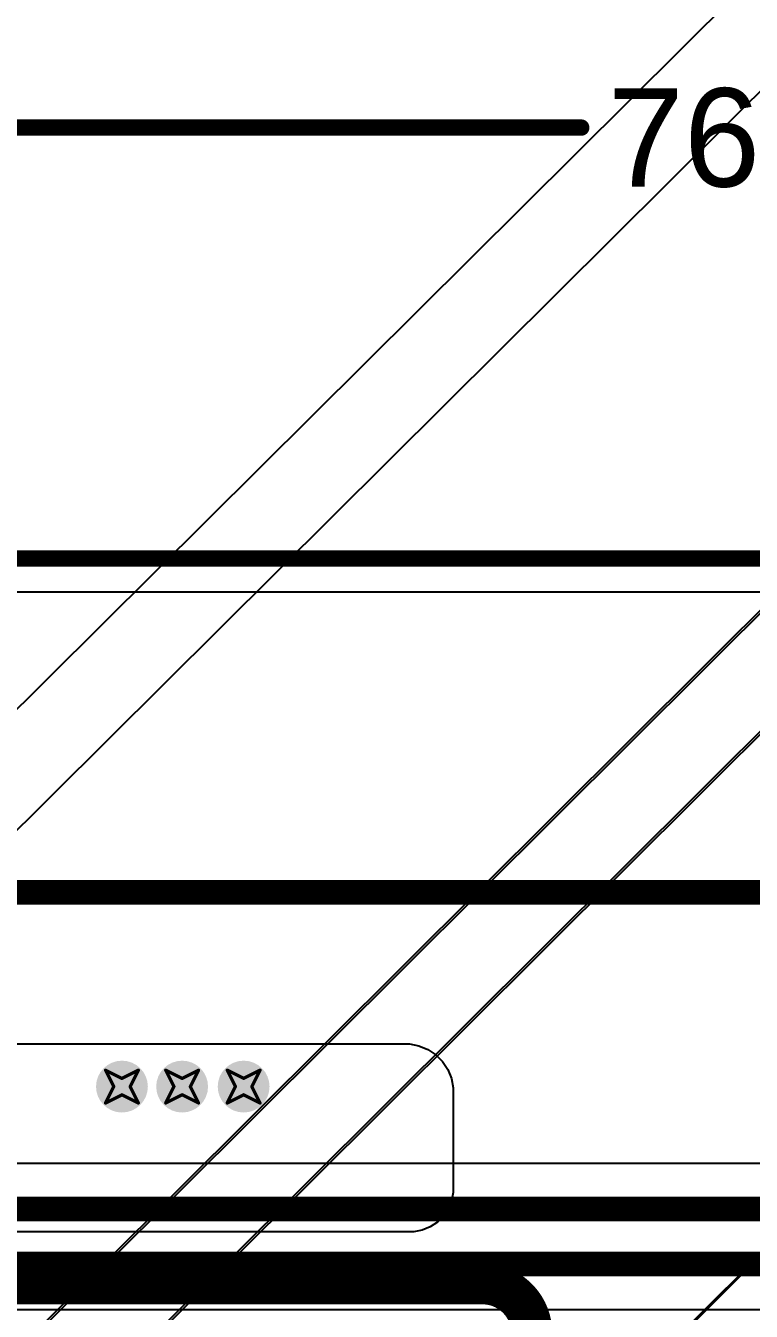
# Model space of a CAD drawing. Header units: inches. Extents: x 0 to 213, y 0 to 212.
# Drawn here: x 0.938 to 1.38, y 1.588 to 2.372 of the extents above; entities that cross this region are included whole.
import ezdxf

# ---------------------------------------------------------------- set-up
doc = ezdxf.new("R2010")
doc.units = ezdxf.units.IN
doc.header["$MEASUREMENT"] = 0
for name, color, linetype in [('Board Outline', 216, 'Continuous'), ('Bottom Layer', 5, 'Continuous'), ('Bottom Solder', 6, 'Continuous'), ('Dimension', 6, 'Continuous'), ('Drill Drawing', 1, 'Continuous'), ('Top Layer', 1, 'Continuous'), ('Top Solder', 216, 'Continuous'), ('Via Holes', 16, 'Continuous')]:
    doc.layers.add(name, color=color, linetype=linetype)
doc.styles.add('Arial', font='', dxfattribs={"height": 0.2})
doc.styles.get('Arial').set_extended_font_data('Arial')

# ---------------------------------------------------------------- blocks, each defined once
blk = doc.blocks.new('5050_LED_57')
at = {"layer": 'Top Solder'}
blk.add_line((0.0156, -0.09023), (-211.99904, -211.48777), dxfattribs=at)
blk = doc.blocks.new('5050_LED_58')
at = {"layer": 'Top Solder'}
blk.add_line((0.0156, -0.09023), (-211.60534, -211.09407), dxfattribs=at)
blk = doc.blocks.new('5050_LED_59')
at = {"layer": 'Top Solder'}
for p in [(0.0156, -0.09023), (-0.05874, -0.09026)]:
    blk.add_line(p, (-211.99904, -211.09407), dxfattribs=at)
blk = doc.blocks.new('5050_LED_60')
at = {"layer": 'Top Solder'}
for p in [(0.0156, -0.09023), (-0.05874, -0.09026)]:
    blk.add_line(p, (-211.60534, -210.70036), dxfattribs=at)
blk = doc.blocks.new('5050_LED_61')
at = {"layer": 'Top Solder'}
for p in [(0.0156, -0.09023), (-0.05874, -0.09026)]:
    blk.add_line(p, (-211.99904, -210.70036), dxfattribs=at)

msp = doc.modelspace()

# ---------------------------------------------------------------- hatches: boundary and pattern name
at = {"layer": 'Bottom Layer'}
h = msp.add_hatch(color=5, dxfattribs=at)
edge = h.paths.add_edge_path()
edge.add_arc((0.99635, 1.7251), 0.01181, 0, 360)
h = msp.add_hatch(color=5, dxfattribs=at)
edge = h.paths.add_edge_path()
edge.add_arc((1.03306, 1.7251), 0.01181, 0, 360)
h = msp.add_hatch(color=5, dxfattribs=at)
edge = h.paths.add_edge_path()
edge.add_arc((1.07059, 1.7251), 0.01181, 0, 360)
at = {"layer": 'Bottom Solder'}
h = msp.add_hatch(color=6, dxfattribs=at)
edge = h.paths.add_edge_path()
edge.add_arc((0.99635, 1.7251), 0.01581, 0, 360)
h = msp.add_hatch(color=6, dxfattribs=at)
edge = h.paths.add_edge_path()
edge.add_arc((1.03306, 1.7251), 0.01581, 0, 360)
h = msp.add_hatch(color=6, dxfattribs=at)
edge = h.paths.add_edge_path()
edge.add_arc((1.07059, 1.7251), 0.01581, 0, 360)
at = {"layer": 'Top Layer'}
h = msp.add_hatch(color=1, dxfattribs=at)
edge = h.paths.add_edge_path()
edge.add_arc((0.99635, 1.7251), 0.01181, 0, 360)
h = msp.add_hatch(color=1, dxfattribs=at)
edge = h.paths.add_edge_path()
edge.add_arc((1.03306, 1.7251), 0.01181, 0, 360)
h = msp.add_hatch(color=1, dxfattribs=at)
edge = h.paths.add_edge_path()
edge.add_arc((1.07059, 1.7251), 0.01181, 0, 360)
at = {"layer": 'Top Solder'}
h = msp.add_hatch(color=216, dxfattribs=at)
edge = h.paths.add_edge_path()
edge.add_arc((0.99635, 1.7251), 0.01581, 0, 360)
h = msp.add_hatch(color=216, dxfattribs=at)
edge = h.paths.add_edge_path()
edge.add_arc((1.03306, 1.7251), 0.01581, 0, 360)
h = msp.add_hatch(color=216, dxfattribs=at)
edge = h.paths.add_edge_path()
edge.add_arc((1.07059, 1.7251), 0.01581, 0, 360)
at = {"layer": 'Via Holes'}
h = msp.add_hatch(color=7, dxfattribs=at)
edge = h.paths.add_edge_path()
edge.add_arc((0.99635, 1.7251), 0.00591, 0, 360)
h = msp.add_hatch(color=7, dxfattribs=at)
edge = h.paths.add_edge_path()
edge.add_arc((1.03306, 1.7251), 0.00591, 0, 360)
h = msp.add_hatch(color=7, dxfattribs=at)
edge = h.paths.add_edge_path()
edge.add_arc((1.07059, 1.7251), 0.00591, 0, 360)

# ---------------------------------------------------------------- linework, layer by layer
at = {"layer": 'Board Outline', "const_width": 0.01}
msp.add_lwpolyline([(0, 2.04724), (3.00697, 2.04724)], dxfattribs=at)
at = {"layer": 'Bottom Layer'}
for p, q in [((0.74691, 2.02685), (1.72376, 2.02685)), ((2.84766, 1.67819), (0.89763, 1.67819)), ((0.85396, 1.58912), (1.83097, 1.58912))]:
    msp.add_line(p, q, dxfattribs=at)
at = {"layer": 'Bottom Layer', "const_width": 0.015}
for points in [[(0.89763, 1.65045), (2.84766, 1.65045)], [(0.85396, 1.61686), (2.7917, 1.61686)]]:
    msp.add_lwpolyline(points, dxfattribs=at)
at = {"layer": 'Dimension', "const_width": 0.01}
msp.add_lwpolyline([(0, 2.31), (1.27655, 2.31)], dxfattribs=at)
at = {"layer": 'Dimension', "const_width": 0.005}
msp.add_lwpolyline([(1.27405, 2.31, 1), (1.27905, 2.31, 1)], format="xyb", close=True, dxfattribs=at)
at = {"layer": 'Drill Drawing', "const_width": 0.002}
for points in [[(0.98635, 1.7351), (0.99635, 1.7301)], [(0.98635, 1.7351), (0.99135, 1.7251)], [(0.99635, 1.7301), (1.00635, 1.7351)], [(1.00135, 1.7251), (1.00635, 1.7351)], [(1.02306, 1.7351), (1.03306, 1.7301)], [(1.02306, 1.7351), (1.02806, 1.7251)], [(1.03306, 1.7301), (1.04306, 1.7351)], [(1.03806, 1.7251), (1.04306, 1.7351)], [(1.06059, 1.7351), (1.07059, 1.7301)], [(1.06059, 1.7351), (1.06559, 1.7251)], [(1.07059, 1.7301), (1.08059, 1.7351)], [(1.07559, 1.7251), (1.08059, 1.7351)], [(0.98635, 1.7151), (0.99135, 1.7251)], [(1.00135, 1.7251), (1.00635, 1.7151)], [(1.02306, 1.7151), (1.02806, 1.7251)], [(1.03806, 1.7251), (1.04306, 1.7151)], [(1.06059, 1.7151), (1.06559, 1.7251)], [(1.07559, 1.7251), (1.08059, 1.7151)], [(0.98635, 1.7151), (0.99635, 1.7201)], [(0.99635, 1.7201), (1.00635, 1.7151)], [(1.02306, 1.7151), (1.03306, 1.7201)], [(1.03306, 1.7201), (1.04306, 1.7151)], [(1.06059, 1.7151), (1.07059, 1.7201)], [(1.07059, 1.7201), (1.08059, 1.7151)]]:
    msp.add_lwpolyline(points, dxfattribs=at)
at = {"layer": 'Drill Drawing', "const_width": 0.001}
for points in [[(0.98585, 1.7351, 1), (0.98685, 1.7351, 1)], [(0.98585, 1.7351, 1), (0.98685, 1.7351, 1)], [(1.00585, 1.7351, 1), (1.00685, 1.7351, 1)], [(1.00585, 1.7351, 1), (1.00685, 1.7351, 1)], [(1.02256, 1.7351, 1), (1.02356, 1.7351, 1)], [(1.02256, 1.7351, 1), (1.02356, 1.7351, 1)], [(1.04256, 1.7351, 1), (1.04356, 1.7351, 1)], [(1.04256, 1.7351, 1), (1.04356, 1.7351, 1)], [(1.06009, 1.7351, 1), (1.06109, 1.7351, 1)], [(1.06009, 1.7351, 1), (1.06109, 1.7351, 1)], [(1.08009, 1.7351, 1), (1.08109, 1.7351, 1)], [(1.08009, 1.7351, 1), (1.08109, 1.7351, 1)], [(0.99085, 1.7251, 1), (0.99185, 1.7251, 1)], [(0.99085, 1.7251, 1), (0.99185, 1.7251, 1)], [(0.99585, 1.7301, 1), (0.99685, 1.7301, 1)], [(0.99585, 1.7301, 1), (0.99685, 1.7301, 1)], [(1.00085, 1.7251, 1), (1.00185, 1.7251, 1)], [(1.00085, 1.7251, 1), (1.00185, 1.7251, 1)], [(1.02756, 1.7251, 1), (1.02856, 1.7251, 1)], [(1.02756, 1.7251, 1), (1.02856, 1.7251, 1)], [(1.03256, 1.7301, 1), (1.03356, 1.7301, 1)], [(1.03256, 1.7301, 1), (1.03356, 1.7301, 1)], [(1.03756, 1.7251, 1), (1.03856, 1.7251, 1)], [(1.03756, 1.7251, 1), (1.03856, 1.7251, 1)], [(1.06509, 1.7251, 1), (1.06609, 1.7251, 1)], [(1.06509, 1.7251, 1), (1.06609, 1.7251, 1)], [(1.07009, 1.7301, 1), (1.07109, 1.7301, 1)], [(1.07009, 1.7301, 1), (1.07109, 1.7301, 1)], [(1.07509, 1.7251, 1), (1.07609, 1.7251, 1)], [(1.07509, 1.7251, 1), (1.07609, 1.7251, 1)], [(0.99585, 1.7201, 1), (0.99685, 1.7201, 1)], [(0.99585, 1.7201, 1), (0.99685, 1.7201, 1)], [(1.03256, 1.7201, 1), (1.03356, 1.7201, 1)], [(1.03256, 1.7201, 1), (1.03356, 1.7201, 1)], [(1.07009, 1.7201, 1), (1.07109, 1.7201, 1)], [(1.07009, 1.7201, 1), (1.07109, 1.7201, 1)], [(0.98585, 1.7151, 1), (0.98685, 1.7151, 1)], [(0.98585, 1.7151, 1), (0.98685, 1.7151, 1)], [(1.00585, 1.7151, 1), (1.00685, 1.7151, 1)], [(1.00585, 1.7151, 1), (1.00685, 1.7151, 1)], [(1.02256, 1.7151, 1), (1.02356, 1.7151, 1)], [(1.02256, 1.7151, 1), (1.02356, 1.7151, 1)], [(1.04256, 1.7151, 1), (1.04356, 1.7151, 1)], [(1.04256, 1.7151, 1), (1.04356, 1.7151, 1)], [(1.06009, 1.7151, 1), (1.06109, 1.7151, 1)], [(1.06009, 1.7151, 1), (1.06109, 1.7151, 1)], [(1.08009, 1.7151, 1), (1.08109, 1.7151, 1)], [(1.08009, 1.7151, 1), (1.08109, 1.7151, 1)]]:
    msp.add_lwpolyline(points, format="xyb", close=True, dxfattribs=at)
at = {"layer": 'Top Layer'}
for p, q in [((0.74318, 1.75109), (1.16887, 1.75109)), ((1.16887, 1.75109), (1.17179, 1.75109)), ((1.17179, 1.75109), (1.17752, 1.74995)), ((1.17752, 1.74995), (1.18291, 1.74771)), ((1.18291, 1.74771), (1.18776, 1.74447)), ((1.18776, 1.74447), (1.19189, 1.74034)), ((1.19189, 1.74034), (1.19514, 1.73549)), ((1.19514, 1.73549), (1.19737, 1.73009)), ((1.19737, 1.73009), (1.19851, 1.72437)), ((1.19851, 1.72437), (1.19851, 1.72145)), ((1.19851, 1.72145), (1.19851, 1.72145)), ((1.19851, 1.72145), (1.19851, 1.66317)), ((1.19851, 1.66317), (1.19851, 1.66054)), ((1.19748, 1.65538), (1.19547, 1.65051)), ((1.19851, 1.66054), (1.19748, 1.65538)), ((1.19547, 1.65051), (1.19254, 1.64614)), ((1.18445, 1.63949), (1.17958, 1.63748)), ((1.18882, 1.64241), (1.18445, 1.63949)), ((1.19254, 1.64614), (1.18882, 1.64241)), ((1.17179, 1.63645), (0.77486, 1.63645)), ((1.17442, 1.63645), (1.17179, 1.63645)), ((1.17179, 1.63645), (1.17179, 1.63645)), ((1.17958, 1.63748), (1.17442, 1.63645))]:
    msp.add_line(p, q, dxfattribs=at)
for points, const_width in [([(0.444, 1.84364), (2.136, 1.84364)], 0.015), ([(0.67822, 1.6048), (1.21626, 1.6048)], 0.025)]:
    msp.add_lwpolyline(points, dxfattribs=dict(at, const_width=const_width))
at = {"layer": 'Top Layer', "const_width": 0.0125}
msp.add_lwpolyline([(1.21001, 1.6048, 1), (1.22251, 1.6048, 1)], format="xyb", close=True, dxfattribs=at)
msp.add_lwpolyline([(1.21001, 1.6048, 1), (1.22251, 1.6048, 1)], format="xyb", close=True, dxfattribs=at)
at = {"layer": 'Top Layer', "const_width": 0.025}
msp.add_lwpolyline([(1.21626, 1.6048, -0.414214), (1.24643, 1.57463)], format="xyb", dxfattribs=at)

# ---------------------------------------------------------------- block references
at = {"rotation": 180}
for name, p in [('5050_LED_57', (0.50432, 0.63705)), ('5050_LED_59', (0.50432, 1.03075)), ('5050_LED_61', (0.50432, 1.42445)), ('5050_LED_58', (0.89802, 1.03075)), ('5050_LED_60', (0.89802, 1.42445))]:
    msp.add_blockref(name, p, dxfattribs=at)

# ---------------------------------------------------------------- texts
at = {"layer": 'Dimension', "style": 'Arial'}
msp.add_text('76.38mm', height=0.06, dxfattribs=at).set_placement((1.29255, 2.27401))

doc.saveas('drawing.dxf')
